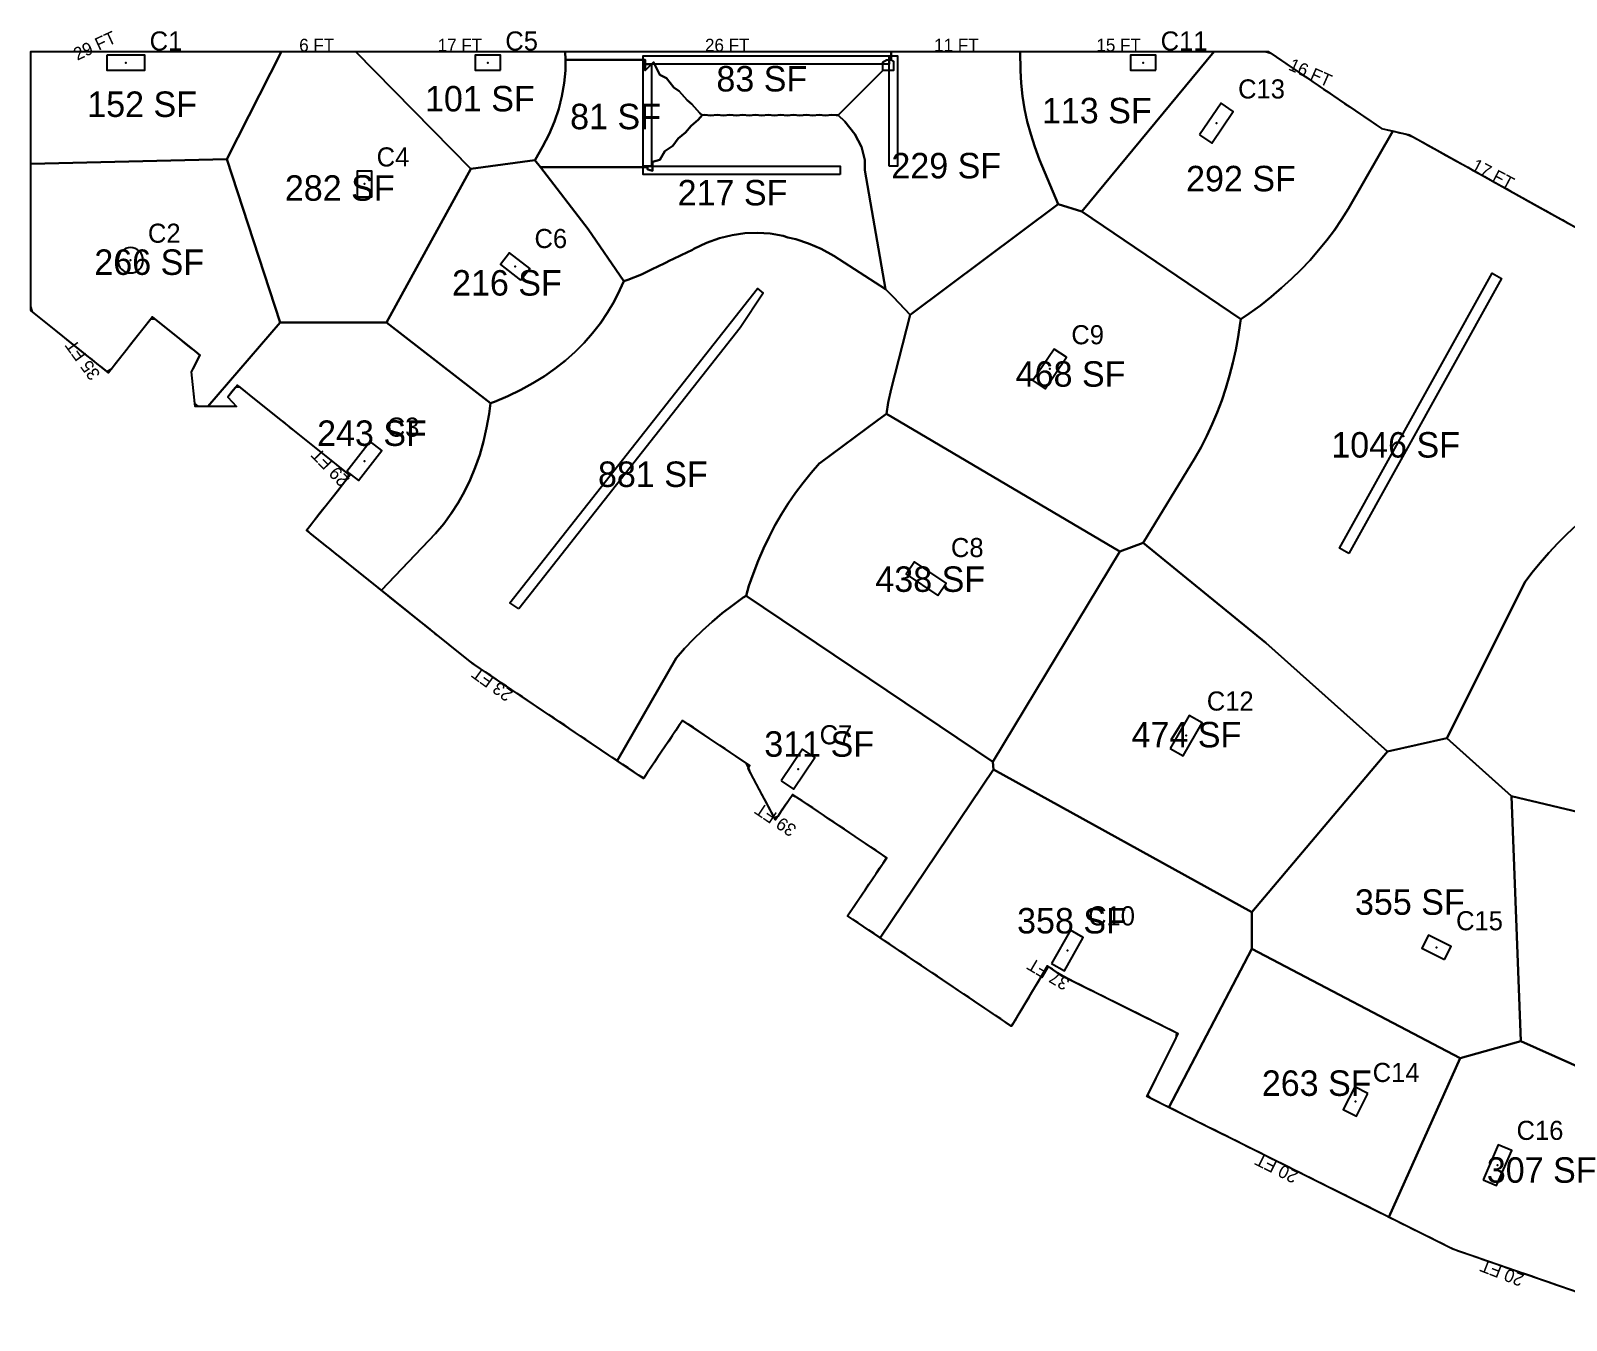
# Model space of a CAD drawing. Header units: metres. Extents: x 3272 to 9634, y 5311 to 56288.
# Drawn here: x 3292 to 4740, y 30185 to 31401 of the extents above; entities that cross this region are included whole.
import ezdxf
from ezdxf.enums import TextEntityAlignment as Align

# ---------------------------------------------------------------- set-up
doc = ezdxf.new("R2010")
doc.units = ezdxf.units.M
for name, color, linetype in [('BOUNDARY', 5, 'Continuous'), ('COL-LABEL', 2, 'Continuous'), ('COLS', 2, 'Continuous'), ('FLOOR_3_AREA_LABELS', 3, 'Continuous'), ('FLOOR_3_BOUNDARY', 5, 'Continuous'), ('FLOOR_3_COLUMNS', 7, 'Continuous'), ('FLOOR_3_FASCADE_COLUMNS', 30, 'Continuous'), ('FLOOR_3_FASCADE_WALLS', 4, 'Continuous'), ('FLOOR_3_LARGE_TRIBUTARY', 6, 'Continuous'), ('FLOOR_3_TRIBUTARY_COL_10', 2, 'Continuous'), ('FLOOR_3_TRIBUTARY_COL_11', 2, 'Continuous'), ('FLOOR_3_TRIBUTARY_COL_12', 2, 'Continuous'), ('FLOOR_3_TRIBUTARY_COL_16', 2, 'Continuous'), ('FLOOR_3_TRIBUTARY_COL_23', 2, 'Continuous'), ('FLOOR_3_TRIBUTARY_COL_24', 2, 'Continuous'), ('FLOOR_3_TRIBUTARY_COL_27', 2, 'Continuous'), ('FLOOR_3_TRIBUTARY_COL_32', 2, 'Continuous'), ('FLOOR_3_TRIBUTARY_COL_64', 2, 'Continuous'), ('FLOOR_3_TRIBUTARY_COL_65', 2, 'Continuous'), ('FLOOR_3_TRIBUTARY_COL_66', 2, 'Continuous'), ('FLOOR_3_TRIBUTARY_COL_67', 2, 'Continuous'), ('FLOOR_3_TRIBUTARY_COL_7', 2, 'Continuous'), ('FLOOR_3_TRIBUTARY_COL_8', 2, 'Continuous'), ('FLOOR_3_TRIBUTARY_COL_80', 2, 'Continuous'), ('FLOOR_3_TRIBUTARY_COL_81', 2, 'Continuous'), ('FLOOR_3_TRIBUTARY_COL_82', 2, 'Continuous'), ('FLOOR_3_TRIBUTARY_COL_9', 2, 'Continuous'), ('FLOOR_3_WALL_TRIBUTARY_64', 1, 'Continuous'), ('FLOOR_3_WALL_TRIBUTARY_65', 1, 'Continuous'), ('FLOOR_3_WALL_TRIBUTARY_66', 1, 'Continuous'), ('FLOOR_3_WALL_TRIBUTARY_67', 1, 'Continuous'), ('FLOOR_3_WALL_TRIBUTARY_68', 1, 'Continuous'), ('FLOOR_3_WALL_TRIBUTARY_98', 1, 'Continuous'), ('WALL', 4, 'Continuous')]:
    doc.layers.add(name, color=color, linetype=linetype)

msp = doc.modelspace()

# ---------------------------------------------------------------- linework, layer by layer
at = {"layer": 'BOUNDARY'}
msp.add_lwpolyline([(4826.5, 30185.1), (4633, 30252.1), (4344.6, 30396), (4374.1, 30455.1), (4264.8, 30509.6), (4250.8, 30519.1), (4216.9, 30462.3), (4062.4, 30566.3), (4099.3, 30621.1), (4010.6, 30680.7), (3994.5, 30656.8), (3968.5, 30705.3), (3970.2, 30707.9), (3906.8, 30750.6), (3869.9, 30695.9), (3708.6, 30804.5), (3552.2, 30929.9), (3593, 30981.7), (3487.1, 31066.7), (3478.1, 31055.3), (3486.4, 31046.3), (3447.4, 31046.3), (3443.8, 31079), (3451.9, 31094.7), (3449.8, 31096.6), (3407.1, 31130.9), (3365.6, 31078.2), (3292.3, 31137), (3292.3, 31381.1), (4458.8, 31381.1), (4565.6, 31308.6), (4592, 31302.4), (4849.1, 31159.6)], dxfattribs=at)
at = {"layer": 'COLS'}
for points in [[(3363.9, 31377.5), (3363.9, 31363.5), (3399.9, 31363.5), (3399.9, 31377.5)], [(3735.2, 31363.5), (3735.2, 31377.5), (3711.2, 31377.5), (3711.2, 31363.5)], [(4353, 31363.5), (4353, 31377.5), (4329, 31377.5), (4329, 31363.5)], [(4394.2, 31302.5), (4405.8, 31294.6), (4426, 31324.4), (4414.4, 31332.3)], [(3599.9, 31244.2), (3613.9, 31244.2), (3613.9, 31268.2), (3599.9, 31268.2)], [(3398.3, 31184.3), (3398.1, 31186.6), (3397.4, 31188.9), (3396.3, 31190.9), (3394.8, 31192.8), (3393, 31194.2), (3390.9, 31195.4), (3388.7, 31196), (3386.3, 31196.3), (3384, 31196), (3381.7, 31195.4), (3379.7, 31194.2), (3377.8, 31192.8), (3376.4, 31190.9), (3375.2, 31188.9), (3374.6, 31186.6), (3374.3, 31184.3), (3374.6, 31181.9), (3375.2, 31179.7), (3376.4, 31177.6), (3377.8, 31175.8), (3379.7, 31174.3), (3381.7, 31173.2), (3384, 31172.5), (3386.3, 31172.3), (3388.7, 31172.5), (3390.9, 31173.2), (3393, 31174.3), (3394.8, 31175.8), (3396.3, 31177.6), (3397.4, 31179.7), (3398.1, 31181.9)], [(3754, 31165.4), (3762.7, 31176.4), (3743.8, 31191.3), (3735.2, 31180.3)], [(4237, 31070.8), (4248.6, 31063), (4268.8, 31092.8), (4257.2, 31100.6)], [(3590.2, 30985.2), (3601.2, 30976.6), (3623.4, 31004.9), (3612.4, 31013.5)], [(4147.5, 30868.3), (4155.3, 30879.9), (4125.5, 30900), (4117.6, 30888.4)], [(4366.5, 30724.1), (4378.7, 30717.1), (4396.5, 30748.4), (4384.4, 30755.3)], [(3999.8, 30693.6), (4011.4, 30685.8), (4031.5, 30715.6), (4019.9, 30723.5)], [(4254.6, 30521.5), (4266.8, 30514.6), (4284.6, 30545.8), (4272.4, 30552.8)], [(4625.2, 30525), (4631.5, 30537.5), (4610, 30548.2), (4603.7, 30535.7)], [(4552.9, 30398.9), (4540.4, 30405.2), (4529.7, 30383.7), (4542.2, 30377.5)], [(4661.4, 30317.6), (4674.2, 30312), (4688.5, 30345.1), (4675.6, 30350.6)]]:
    msp.add_lwpolyline(points, close=True, dxfattribs=at)
at = {"layer": 'FLOOR_3_BOUNDARY'}
msp.add_lwpolyline([(4826.5, 30185.1), (4633, 30252.1), (4344.6, 30396), (4374.1, 30455.1), (4264.8, 30509.6), (4250.8, 30519.1), (4216.9, 30462.3), (4062.4, 30566.3), (4099.3, 30621.1), (4010.6, 30680.7), (3994.5, 30656.8), (3968.5, 30705.3), (3970.2, 30707.9), (3906.8, 30750.6), (3869.9, 30695.9), (3708.6, 30804.5), (3552.2, 30929.9), (3593, 30981.7), (3487.1, 31066.7), (3478.1, 31055.3), (3486.4, 31046.3), (3447.4, 31046.3), (3443.8, 31079), (3451.9, 31094.7), (3449.8, 31096.6), (3407.1, 31130.9), (3365.6, 31078.2), (3292.3, 31137), (3292.3, 31381.1), (4458.8, 31381.1), (4565.6, 31308.6), (4592, 31302.4), (4849.1, 31159.6)], dxfattribs=at)
at = {"layer": 'FLOOR_3_COLUMNS'}
for p in [(3381.9, 31370.5), (3723.2, 31370.5), (4341, 31370.5), (4410.1, 31313.4), (3606.9, 31256.2), (3386.3, 31184.3), (3748.9, 31178.4), (4252.9, 31081.8), (3606.8, 30995), (4136.5, 30884.1), (4381.5, 30736.2), (4015.7, 30704.6), (4269.6, 30533.7), (4617.6, 30536.6), (4541.3, 30391.3), (4674.9, 30331.3)]:
    msp.add_point(p, dxfattribs=at)
at = {"layer": 'FLOOR_3_FASCADE_COLUMNS'}
for points in [[(3292.3, 31272.7), (3292.3, 31278.7), (3292.3, 31284.7), (3292.3, 31290.7), (3292.3, 31296.7), (3292.3, 31302.7), (3292.3, 31308.7), (3292.3, 31314.7), (3292.3, 31320.7), (3292.3, 31326.7), (3292.3, 31332.7), (3292.3, 31338.7), (3292.3, 31344.7), (3292.3, 31350.7), (3292.3, 31356.7), (3292.3, 31362.7), (3292.3, 31368.7), (3292.3, 31374.7), (3292.3, 31380.7), (3297.9, 31381.1), (3303.9, 31381.1), (3309.9, 31381.1), (3315.9, 31381.1), (3321.9, 31381.1), (3327.9, 31381.1), (3333.9, 31381.1), (3339.9, 31381.1), (3345.9, 31381.1), (3351.9, 31381.1), (3357.9, 31381.1), (3363.9, 31381.1), (3369.9, 31381.1), (3375.9, 31381.1), (3381.9, 31381.1), (3387.9, 31381.1), (3393.9, 31381.1), (3399.9, 31381.1), (3405.9, 31381.1), (3411.9, 31381.1), (3417.9, 31381.1), (3423.9, 31381.1), (3429.9, 31381.1), (3435.9, 31381.1), (3441.9, 31381.1), (3447.9, 31381.1), (3453.9, 31381.1), (3459.9, 31381.1), (3465.9, 31381.1), (3471.9, 31381.1), (3477.9, 31381.1), (3483.9, 31381.1), (3489.9, 31381.1), (3495.9, 31381.1), (3501.9, 31381.1), (3507.9, 31381.1), (3513.9, 31381.1), (3519.9, 31381.1), (3525.9, 31381.1)], [(3525.9, 31381.1), (3531.9, 31381.1), (3537.9, 31381.1), (3543.9, 31381.1), (3549.9, 31381.1), (3555.9, 31381.1), (3561.9, 31381.1), (3567.9, 31381.1), (3573.9, 31381.1), (3579.9, 31381.1), (3585.9, 31381.1), (3591.9, 31381.1), (3597.9, 31381.1)], [(3597.9, 31381.1), (3603.9, 31381.1), (3609.9, 31381.1), (3615.9, 31381.1), (3621.9, 31381.1), (3627.9, 31381.1), (3633.9, 31381.1), (3639.9, 31381.1), (3645.9, 31381.1), (3651.9, 31381.1), (3657.9, 31381.1), (3663.9, 31381.1), (3669.9, 31381.1), (3675.9, 31381.1), (3681.9, 31381.1), (3687.9, 31381.1), (3693.9, 31381.1), (3699.9, 31381.1), (3705.9, 31381.1), (3711.9, 31381.1), (3717.9, 31381.1), (3723.9, 31381.1), (3729.9, 31381.1), (3735.9, 31381.1), (3741.9, 31381.1), (3747.9, 31381.1), (3753.9, 31381.1), (3759.9, 31381.1), (3765.9, 31381.1), (3771.9, 31381.1), (3777.9, 31381.1), (3783.9, 31381.1), (3789.9, 31381.1), (3795.9, 31381.1)], [(4227.9, 31381.1), (4233.9, 31381.1), (4239.9, 31381.1), (4245.9, 31381.1), (4251.9, 31381.1), (4257.9, 31381.1), (4263.9, 31381.1), (4269.9, 31381.1), (4275.9, 31381.1), (4281.9, 31381.1), (4287.9, 31381.1), (4293.9, 31381.1), (4299.9, 31381.1), (4305.9, 31381.1), (4311.9, 31381.1), (4317.9, 31381.1), (4323.9, 31381.1), (4329.9, 31381.1), (4335.9, 31381.1), (4341.9, 31381.1), (4347.9, 31381.1), (4353.9, 31381.1), (4359.9, 31381.1), (4365.9, 31381.1), (4371.9, 31381.1), (4377.9, 31381.1), (4383.9, 31381.1), (4389.9, 31381.1), (4395.9, 31381.1), (4401.9, 31381.1), (4407.9, 31381.1)], [(4407.9, 31381.1), (4413.9, 31381.1), (4419.9, 31381.1), (4425.9, 31381.1), (4431.9, 31381.1), (4437.9, 31381.1), (4443.9, 31381.1), (4449.9, 31381.1), (4455.9, 31381.1), (4461.4, 31379.4), (4466.3, 31376), (4471.3, 31372.7), (4476.3, 31369.3), (4481.2, 31365.9), (4486.2, 31362.6), (4491.2, 31359.2), (4496.1, 31355.8), (4501.1, 31352.4), (4506.1, 31349.1), (4511, 31345.7), (4516, 31342.3), (4520.9, 31339), (4525.9, 31335.6), (4530.9, 31332.2), (4535.8, 31328.9), (4540.8, 31325.5), (4545.8, 31322.1), (4550.7, 31318.8), (4555.7, 31315.4), (4560.7, 31312), (4565.6, 31308.6), (4571.5, 31307.3), (4577.3, 31305.9)], [(3456.5, 31046.3), (3450.5, 31046.3), (3447.1, 31049.2), (3446.5, 31055.1), (3445.8, 31061.1), (3445.1, 31067.1), (3444.5, 31073), (3443.8, 31079), (3446.6, 31084.3), (3449.3, 31089.7), (3451.7, 31094.9), (3447.1, 31098.8), (3442.4, 31102.5), (3437.7, 31106.3), (3433.1, 31110), (3428.4, 31113.8), (3423.7, 31117.5), (3419, 31121.3), (3414.3, 31125), (3409.6, 31128.8), (3405.4, 31128.8), (3401.7, 31124), (3398, 31119.3), (3394.3, 31114.6), (3390.5, 31109.9), (3386.8, 31105.2), (3383.1, 31100.5), (3379.4, 31095.8), (3375.7, 31091.1), (3372, 31086.3), (3368.3, 31081.6), (3364.3, 31079.3), (3359.6, 31083.1), (3354.9, 31086.8), (3350.2, 31090.6), (3345.6, 31094.3), (3340.9, 31098.1), (3336.2, 31101.8), (3331.5, 31105.6), (3326.8, 31109.3), (3322.2, 31113.1), (3317.5, 31116.8), (3312.8, 31120.6), (3308.1, 31124.3), (3303.4, 31128.1), (3298.8, 31131.9), (3294.1, 31135.6), (3292.3, 31140.7), (3292.3, 31146.7), (3292.3, 31152.7), (3292.3, 31158.7), (3292.3, 31164.7), (3292.3, 31170.7), (3292.3, 31176.7), (3292.3, 31182.7), (3292.3, 31188.7), (3292.3, 31194.7), (3292.3, 31200.7), (3292.3, 31206.7), (3292.3, 31212.7), (3292.3, 31218.7), (3292.3, 31224.7), (3292.3, 31230.7), (3292.3, 31236.7), (3292.3, 31242.7), (3292.3, 31248.7), (3292.3, 31254.7), (3292.3, 31260.7), (3292.3, 31266.7), (3292.3, 31272.7)], [(3622, 30873.9), (3617.3, 30877.7), (3612.6, 30881.4), (3607.9, 30885.2), (3603.2, 30888.9), (3598.6, 30892.7), (3593.9, 30896.5), (3589.2, 30900.2), (3584.5, 30904), (3579.8, 30907.7), (3575.1, 30911.5), (3570.5, 30915.2), (3565.8, 30919), (3561.1, 30922.7), (3556.4, 30926.5), (3552.6, 30930.3), (3556.3, 30935), (3560, 30939.8), (3563.7, 30944.5), (3567.4, 30949.2), (3571.1, 30953.9), (3574.8, 30958.6), (3578.6, 30963.3), (3582.3, 30968), (3586, 30972.7), (3589.7, 30977.5), (3592.6, 30982.1), (3587.9, 30985.8), (3583.2, 30989.6), (3578.6, 30993.3), (3573.9, 30997.1), (3569.2, 31000.8), (3564.5, 31004.6), (3559.8, 31008.4), (3555.1, 31012.1), (3550.5, 31015.9), (3545.8, 31019.6), (3541.1, 31023.4), (3536.4, 31027.1), (3531.7, 31030.9), (3527.1, 31034.6), (3522.4, 31038.4), (3517.7, 31042.1), (3513, 31045.9), (3508.3, 31049.6), (3503.7, 31053.4), (3499, 31057.2), (3494.3, 31060.9), (3489.6, 31064.7), (3485.4, 31064.5), (3481.7, 31059.8), (3478.2, 31055.1), (3482.3, 31050.7), (3486.4, 31046.4), (3480.5, 31046.3), (3474.5, 31046.3), (3468.5, 31046.3), (3462.5, 31046.3), (3456.5, 31046.3)], [(4092.3, 30546.2), (4087.3, 30549.6), (4082.3, 30552.9), (4077.3, 30556.3), (4072.4, 30559.6), (4067.4, 30563), (4062.4, 30566.3), (4065.7, 30571.3), (4069.1, 30576.3), (4072.4, 30581.2), (4075.8, 30586.2), (4079.1, 30591.2), (4082.5, 30596.2), (4085.8, 30601.1), (4089.2, 30606.1), (4092.5, 30611.1), (4095.9, 30616.1), (4099.2, 30621.1), (4094.3, 30624.4), (4089.3, 30627.8), (4084.3, 30631.1), (4079.4, 30634.5), (4074.4, 30637.8), (4069.4, 30641.2), (4064.4, 30644.5), (4059.4, 30647.9), (4054.5, 30651.2), (4049.5, 30654.6), (4044.5, 30657.9), (4039.5, 30661.3), (4034.6, 30664.6), (4029.6, 30668), (4024.6, 30671.3), (4019.6, 30674.7), (4014.6, 30678), (4010, 30679.8), (4006.6, 30674.8), (4003.3, 30669.9), (3999.9, 30664.9), (3996.6, 30659.9), (3993.4, 30658.7), (3990.6, 30664), (3987.8, 30669.3), (3984.9, 30674.6), (3982.1, 30679.9), (3979.3, 30685.2), (3976.4, 30690.4), (3973.6, 30695.7), (3970.8, 30701), (3969.1, 30706.3), (3966.9, 30710.2), (3961.9, 30713.5), (3956.9, 30716.9), (3952, 30720.2), (3947, 30723.6), (3942, 30726.9), (3937, 30730.3), (3932.1, 30733.6), (3927.1, 30737), (3922.1, 30740.3), (3917.1, 30743.7), (3912.2, 30747), (3907.2, 30750.4), (3903.7, 30746), (3900.4, 30741), (3897, 30736), (3893.7, 30731.1), (3890.3, 30726.1), (3887, 30721.1), (3883.6, 30716.1), (3880.3, 30711.2), (3876.9, 30706.2), (3873.5, 30701.2), (3870.2, 30696.2), (3865.3, 30699), (3860.4, 30702.3), (3855.4, 30705.7), (3850.4, 30709), (3845.4, 30712.4)], [(4364.8, 30385.9), (4359.5, 30388.6), (4354.1, 30391.3), (4348.7, 30394), (4345.3, 30397.3), (4348, 30402.7), (4350.6, 30408), (4353.3, 30413.4), (4356, 30418.8), (4358.7, 30424.1), (4361.4, 30429.5), (4364, 30434.9), (4366.7, 30440.3), (4369.4, 30445.6), (4372.1, 30451), (4372.8, 30455.7), (4367.5, 30458.4), (4362.1, 30461.1), (4356.7, 30463.8), (4351.4, 30466.4), (4346, 30469.1), (4340.6, 30471.8), (4335.3, 30474.5), (4329.9, 30477.2), (4324.5, 30479.8), (4319.2, 30482.5), (4313.8, 30485.2), (4308.4, 30487.9), (4303, 30490.6), (4297.7, 30493.2), (4292.3, 30495.9), (4286.9, 30498.6), (4281.6, 30501.3), (4276.2, 30503.9), (4270.8, 30506.6), (4265.5, 30509.3), (4260.4, 30512.6), (4255.5, 30515.9), (4250.6, 30518.8), (4247.5, 30513.6), (4244.5, 30508.5), (4241.4, 30503.3), (4238.3, 30498.2), (4235.2, 30493), (4232.2, 30487.9), (4229.1, 30482.7), (4226, 30477.5), (4222.9, 30472.4), (4219.9, 30467.2), (4216.7, 30462.4), (4211.7, 30465.8), (4206.8, 30469.2), (4201.8, 30472.5), (4196.8, 30475.9), (4191.8, 30479.2), (4186.8, 30482.6), (4181.9, 30485.9), (4176.9, 30489.3), (4171.9, 30492.6), (4166.9, 30496), (4162, 30499.3), (4157, 30502.7), (4152, 30506), (4147, 30509.4), (4142, 30512.7), (4137.1, 30516.1), (4132.1, 30519.4), (4127.1, 30522.8), (4122.1, 30526.1), (4117.2, 30529.5), (4112.2, 30532.8), (4107.2, 30536.2), (4102.2, 30539.5), (4097.3, 30542.9), (4092.3, 30546.2)], [(4574.2, 30281.4), (4568.8, 30284.1), (4563.5, 30286.8), (4558.1, 30289.5), (4552.7, 30292.2), (4547.4, 30294.8), (4542, 30297.5), (4536.6, 30300.2), (4531.3, 30302.9), (4525.9, 30305.6), (4520.5, 30308.2), (4515.2, 30310.9), (4509.8, 30313.6), (4504.4, 30316.3), (4499, 30319), (4493.7, 30321.6), (4488.3, 30324.3), (4482.9, 30327), (4477.6, 30329.7), (4472.2, 30332.4), (4466.8, 30335), (4461.5, 30337.7), (4456.1, 30340.4), (4450.7, 30343.1), (4445.4, 30345.8), (4440, 30348.4), (4434.6, 30351.1), (4429.3, 30353.8), (4423.9, 30356.5), (4418.5, 30359.2), (4413.2, 30361.8), (4407.8, 30364.5), (4402.4, 30367.2), (4397, 30369.9), (4391.7, 30372.5), (4386.3, 30375.2), (4380.9, 30377.9), (4375.6, 30380.6), (4370.2, 30383.3), (4364.8, 30385.9)], [(4741, 30214.7), (4735.3, 30216.7), (4729.7, 30218.6), (4724, 30220.6), (4718.3, 30222.5), (4712.6, 30224.5), (4707, 30226.5), (4701.3, 30228.4), (4695.6, 30230.4), (4690, 30232.4), (4684.3, 30234.3), (4678.6, 30236.3), (4673, 30238.3), (4667.3, 30240.2), (4661.6, 30242.2), (4656, 30244.2), (4650.3, 30246.1), (4644.6, 30248.1), (4638.9, 30250), (4633.3, 30252), (4627.9, 30254.6), (4622.5, 30257.3), (4617.2, 30260), (4611.8, 30262.7), (4606.4, 30265.4), (4601, 30268), (4595.7, 30270.7), (4590.3, 30273.4), (4584.9, 30276.1), (4579.6, 30278.8), (4574.2, 30281.4)]]:
    msp.add_lwpolyline(points, dxfattribs=at)
at = {"layer": 'FLOOR_3_FASCADE_WALLS'}
for points in [[(3795.9, 31381.1), (3801.9, 31381.1), (3807.9, 31381.1), (3813.9, 31381.1), (3819.9, 31381.1), (3825.9, 31381.1), (3831.9, 31381.1), (3837.9, 31381.1), (3843.9, 31381.1), (3849.9, 31381.1), (3855.9, 31381.1), (3861.9, 31381.1), (3867.9, 31381.1), (3873.9, 31381.1), (3879.9, 31381.1), (3885.9, 31381.1), (3891.9, 31381.1), (3897.9, 31381.1), (3903.9, 31381.1), (3909.9, 31381.1), (3915.9, 31381.1), (3921.9, 31381.1), (3927.9, 31381.1), (3933.9, 31381.1), (3939.9, 31381.1), (3945.9, 31381.1), (3951.9, 31381.1), (3957.9, 31381.1), (3963.9, 31381.1), (3969.9, 31381.1), (3975.9, 31381.1), (3981.9, 31381.1), (3987.9, 31381.1), (3993.9, 31381.1), (3999.9, 31381.1), (4005.9, 31381.1), (4011.9, 31381.1), (4017.9, 31381.1), (4023.9, 31381.1), (4029.9, 31381.1), (4035.9, 31381.1), (4041.9, 31381.1), (4047.9, 31381.1), (4053.9, 31381.1), (4059.9, 31381.1), (4065.9, 31381.1), (4071.9, 31381.1), (4077.9, 31381.1), (4083.9, 31381.1), (4089.9, 31381.1), (4095.9, 31381.1), (4101.9, 31381.1)], [(4101.9, 31381.1), (4107.9, 31381.1), (4113.9, 31381.1), (4119.9, 31381.1), (4125.9, 31381.1), (4131.9, 31381.1), (4137.9, 31381.1), (4143.9, 31381.1), (4149.9, 31381.1), (4155.9, 31381.1), (4161.9, 31381.1), (4167.9, 31381.1), (4173.9, 31381.1), (4179.9, 31381.1), (4185.9, 31381.1), (4191.9, 31381.1), (4197.9, 31381.1), (4203.9, 31381.1), (4209.9, 31381.1), (4215.9, 31381.1), (4221.9, 31381.1), (4227.9, 31381.1)], [(4577.3, 31305.9), (4583.1, 31304.5), (4589, 31303.1), (4594.5, 31301), (4599.8, 31298.1), (4605, 31295.2), (4610.3, 31292.3), (4615.5, 31289.4), (4620.8, 31286.4), (4626, 31283.5), (4631.3, 31280.6), (4636.5, 31277.7), (4641.7, 31274.8), (4647, 31271.9), (4652.2, 31269), (4657.5, 31266), (4662.7, 31263.1), (4668, 31260.2), (4673.2, 31257.3), (4678.5, 31254.4), (4683.7, 31251.5), (4688.9, 31248.6), (4694.2, 31245.7), (4699.4, 31242.7), (4704.7, 31239.8), (4709.9, 31236.9), (4715.2, 31234), (4720.4, 31231.1), (4725.7, 31228.2), (4730.9, 31225.3), (4736.2, 31222.3), (4741.4, 31219.4)], [(3845.4, 30712.4), (3840.5, 30715.7), (3835.5, 30719.1), (3830.5, 30722.4), (3825.5, 30725.8), (3820.5, 30729.1), (3815.6, 30732.5), (3810.6, 30735.8), (3805.6, 30739.2), (3800.6, 30742.5), (3795.7, 30745.9), (3790.7, 30749.2), (3785.7, 30752.6), (3780.7, 30755.9), (3775.7, 30759.3), (3770.8, 30762.6), (3765.8, 30766), (3760.8, 30769.3), (3755.8, 30772.7), (3750.9, 30776), (3745.9, 30779.4), (3740.9, 30782.7), (3735.9, 30786.1), (3731, 30789.4), (3726, 30792.8), (3721, 30796.1), (3716, 30799.5), (3711, 30802.8), (3706.2, 30806.4), (3701.5, 30810.1), (3696.9, 30813.9), (3692.2, 30817.6), (3687.5, 30821.4), (3682.8, 30825.1), (3678.1, 30828.9), (3673.4, 30832.6), (3668.8, 30836.4), (3664.1, 30840.2), (3659.4, 30843.9), (3654.7, 30847.7), (3650, 30851.4), (3645.4, 30855.2), (3640.7, 30858.9), (3636, 30862.7), (3631.3, 30866.4), (3626.6, 30870.2), (3622, 30873.9)]]:
    msp.add_lwpolyline(points, dxfattribs=at)
at = {"layer": 'FLOOR_3_LARGE_TRIBUTARY'}
for points in [[(3477.2, 31279.6), (3292.3, 31275.2), (3292.3, 31381.1), (3528.8, 31381.1), (3477.2, 31279.6)], [(3627.6, 31125.6), (3527.5, 31125.7), (3477.2, 31279.6), (3528.8, 31381.1), (3598.5, 31381.1), (3707.1, 31270.5), (3627.6, 31125.6)], [(3796.4, 31373.1), (3796.3, 31363.1), (3795.2, 31351.1), (3793.1, 31339.1), (3790, 31327.1), (3786, 31315.1), (3780.9, 31303.1), (3774.9, 31291.1), (3767.9, 31279.1), (3767.6, 31278.7), (3707.1, 31270.5), (3598.5, 31381.1), (3796, 31381.1), (3796.4, 31373.1)], [(3786, 31315.1), (3790, 31327.1), (3793.1, 31339.1), (3795.2, 31351.1), (3796.3, 31363.1), (3796.4, 31373.1), (3871.5, 31373.1), (3871.5, 31363.1), (3879.5, 31371.1), (3879.5, 31371.1), (3885.5, 31359.1), (3891.5, 31356.1), (3898.7, 31347.1), (3903.5, 31343.7), (3911, 31335.1), (3915.5, 31331.5), (3923.1, 31323.1), (3925.4, 31321.2), (3921.5, 31316.7), (3915, 31311.1), (3909.5, 31304.6), (3902.8, 31299.1), (3897.5, 31292.2), (3890.2, 31287.1), (3885.5, 31278.9), (3878.5, 31277.1), (3878.5, 31268.6), (3874.1, 31269.7), (3873.5, 31272.1), (3772.8, 31272.1), (3767.6, 31278.7), (3767.9, 31279.1), (3774.9, 31291.1), (3780.9, 31303.1), (3786, 31315.1)], [(3945.5, 31320.9), (3939.5, 31321.3), (3933.5, 31320.9), (3927.5, 31321.3), (3925.4, 31321.2), (3923.1, 31323.1), (3915.5, 31331.5), (3911, 31335.1), (3903.5, 31343.7), (3898.7, 31347.1), (3891.5, 31356.1), (3885.5, 31359.1), (3879.5, 31371.1), (3879.5, 31371.1), (3871.5, 31363.1), (3871.5, 31373.1), (3796.4, 31373.1), (3796, 31381.1), (3875.5, 31381.1), (3887.5, 31381.1), (3899.5, 31381.1), (3911.5, 31381.1), (3923.5, 31381.1), (3935.5, 31381.1), (3947.5, 31381.1), (3959.5, 31381.1), (3971.5, 31381.1), (3983.5, 31381.1), (3995.5, 31381.1), (4007.5, 31381.1), (4019.5, 31381.1), (4031.5, 31381.1), (4043.5, 31381.1), (4055.5, 31381.1), (4067.5, 31381.1), (4079.5, 31381.1), (4091.5, 31381.1), (4099.5, 31381.1), (4103.5, 31381.1), (4103.5, 31373.1), (4105.5, 31372.1), (4105.5, 31363.1), (4105.5, 31363.1), (4095.5, 31363.1), (4083.5, 31351.1), (4071.5, 31339.1), (4059.5, 31327.1), (4053.5, 31321.1), (4051.5, 31321.1), (4047.5, 31321.3), (4041.5, 31320.9), (4035.5, 31321.3), (4029.5, 31320.9), (4023.5, 31321.3), (4017.5, 31320.9), (4011.5, 31321.3), (4005.5, 31320.9), (3999.5, 31321.3), (3993.5, 31320.9), (3987.5, 31321.3), (3981.5, 31320.9), (3975.5, 31321.3), (3969.5, 31320.9), (3963.5, 31321.3), (3957.5, 31320.9), (3951.5, 31321.3), (3945.5, 31320.9)], [(4069.1, 31303.1), (4059.7, 31315.1), (4053.5, 31321.1), (4059.5, 31327.1), (4071.5, 31339.1), (4083.5, 31351.1), (4095.5, 31363.1), (4095.5, 31371.1), (4099.5, 31373.1), (4103.5, 31373.1), (4103.5, 31381.1), (4123.5, 31381.1), (4225.2, 31381.1), (4225.3, 31363.1), (4226, 31351.1), (4227.3, 31339.1), (4229.2, 31327.1), (4231.8, 31315.1), (4235, 31303.1), (4238.8, 31291.1), (4243.2, 31279.1), (4260.9, 31237.2), (4121.5, 31132.8), (4105.5, 31149.6), (4098, 31157), (4078.5, 31269.1), (4078.5, 31279.1), (4075.4, 31291.1), (4069.1, 31303.1)], [(4283.3, 31230.3), (4260.9, 31237.2), (4243.2, 31279.1), (4238.8, 31291.1), (4235, 31303.1), (4231.8, 31315.1), (4229.2, 31327.1), (4227.3, 31339.1), (4226, 31351.1), (4225.3, 31363.1), (4225.2, 31381.1), (4407.9, 31381.1), (4283.3, 31230.3)], [(4283.3, 31230.3), (4407.9, 31381.1), (4458.8, 31381.1), (4565.6, 31308.6), (4576.4, 31306.1), (4534.5, 31233), (4528.1, 31222.8), (4521.3, 31212.8), (4514.1, 31203.1), (4506.4, 31193.7), (4498.3, 31184.4), (4489.8, 31175.4), (4480.9, 31166.7), (4471.5, 31158.2), (4461.7, 31149.9), (4451.5, 31141.8), (4440.8, 31134), (4433.1, 31128.7), (4283.3, 31230.3)], [(3953.5, 31208.1), (3941.5, 31205.1), (3929.5, 31200.7), (3917.5, 31195), (3916.1, 31194.2), (3905.5, 31189.2), (3904.1, 31188.4), (3893.5, 31183.4), (3892.1, 31182.6), (3881.5, 31177.5), (3880.1, 31176.8), (3868, 31171), (3855.1, 31165.9), (3851.4, 31164.6), (3817.9, 31213.5), (3772.8, 31272.1), (3873.5, 31272.1), (3874.1, 31269.7), (3878.5, 31268.6), (3878.5, 31277.1), (3885.5, 31278.9), (3890.2, 31287.1), (3897.5, 31292.2), (3902.8, 31299.1), (3909.5, 31304.6), (3915, 31311.1), (3921.5, 31316.7), (3925.4, 31321.2), (3927.5, 31321.3), (3933.5, 31320.9), (3939.5, 31321.3), (3945.5, 31320.9), (3951.5, 31321.3), (3957.5, 31320.9), (3963.5, 31321.3), (3969.5, 31320.9), (3975.5, 31321.3), (3981.5, 31320.9), (3987.5, 31321.3), (3993.5, 31320.9), (3999.5, 31321.3), (4005.5, 31320.9), (4011.5, 31321.3), (4017.5, 31320.9), (4023.5, 31321.3), (4029.5, 31320.9), (4035.5, 31321.3), (4041.5, 31320.9), (4047.5, 31321.3), (4051.5, 31321.1), (4053.5, 31321.1), (4059.7, 31315.1), (4069.1, 31303.1), (4075.4, 31291.1), (4078.5, 31279.1), (4078.5, 31269.1), (4098, 31157), (4049.5, 31188.5), (4037.5, 31195), (4025.5, 31200.2), (4013.5, 31204.2), (4006.1, 31205.9), (4001.5, 31207.2), (3989.5, 31209.4), (3977.5, 31210.3), (3965.5, 31209.9), (3953.5, 31208.1)], [(3477.2, 31279.6), (3527.5, 31125.7), (3459.3, 31046.3), (3447.4, 31046.3), (3443.8, 31079), (3451.9, 31094.7), (3449.8, 31096.6), (3407.1, 31130.9), (3365.6, 31078.2), (3292.3, 31137), (3292.3, 31275.2), (3477.2, 31279.6)], [(3707.1, 31270.5), (3767.6, 31278.7), (3772.8, 31272.1), (3817.9, 31213.5), (3851.4, 31164.6), (3847.8, 31156.4), (3842.2, 31145.5), (3836.1, 31135.1), (3829.3, 31125.1), (3822, 31115.6), (3814.1, 31106.6), (3805.6, 31098), (3796.5, 31089.9), (3786.8, 31082.2), (3776.5, 31075), (3765.6, 31068.3), (3754.2, 31062.1), (3742.2, 31056.3), (3729.5, 31050.9), (3725.8, 31049.6), (3627.6, 31125.6), (3707.1, 31270.5)], [(4100.7, 31050.1), (4103.5, 31062.7), (4121.5, 31132.8), (4260.9, 31237.2), (4283.3, 31230.3), (4433.1, 31128.7), (4432.6, 31124.9), (4430.7, 31112.2), (4428.3, 31099.8), (4425.6, 31087.6), (4422.5, 31075.6), (4419, 31063.8), (4415.1, 31052.2), (4410.8, 31040.9), (4406.1, 31029.8), (4401, 31018.9), (4395.6, 31008.2), (4389.7, 30997.7), (4341, 30917.9), (4319.1, 30909.7), (4098.9, 31039.4), (4100.7, 31050.1)], [(3711.4, 30988.9), (3715.6, 31000.8), (3719.1, 31013.3), (3722.1, 31026.2), (3724.5, 31039.6), (3725.8, 31049.6), (3729.5, 31050.9), (3742.2, 31056.3), (3754.2, 31062.1), (3765.6, 31068.3), (3776.5, 31075), (3786.8, 31082.2), (3796.5, 31089.9), (3805.6, 31098), (3814.1, 31106.6), (3822, 31115.6), (3829.3, 31125.1), (3836.1, 31135.1), (3842.2, 31145.5), (3847.8, 31156.4), (3851.4, 31164.6), (3855.1, 31165.9), (3868, 31171), (3880.1, 31176.8), (3881.5, 31177.5), (3892.1, 31182.6), (3893.5, 31183.4), (3904.1, 31188.4), (3905.5, 31189.2), (3916.1, 31194.2), (3917.5, 31195), (3929.5, 31200.7), (3941.5, 31205.1), (3953.5, 31208.1), (3965.5, 31209.9), (3977.5, 31210.3), (3989.5, 31209.4), (4001.5, 31207.2), (4006.1, 31205.9), (4013.5, 31204.2), (4025.5, 31200.2), (4037.5, 31195), (4049.5, 31188.5), (4098, 31157), (4105.5, 31149.6), (4121.5, 31132.8), (4103.5, 31062.7), (4100.7, 31050.1), (4098.9, 31039.4), (4097, 31038.1), (4091.2, 31033.9), (4036.2, 30993), (4036, 30992.9), (4028.1, 30983.9), (4020.5, 30974.6), (4013.3, 30965), (4006.4, 30955.1), (4000, 30944.9), (3993.9, 30934.4), (3988.3, 30923.6), (3983, 30912.5), (3978.1, 30901.1), (3973.6, 30889.4), (3969.4, 30877.4), (3966.6, 30868.1), (3964, 30866.3), (3953.9, 30859), (3944.1, 30851.5), (3934.7, 30843.6), (3925.7, 30835.4), (3917, 30827), (3908.7, 30818.3), (3900.8, 30809.2), (3900.7, 30809.2), (3845.2, 30712.5), (3708.6, 30804.5), (3700.3, 30811.1), (3622.9, 30873.2), (3673.9, 30926.7), (3681.7, 30935.9), (3688.8, 30945.6), (3695.3, 30955.7), (3701.3, 30966.3), (3706.6, 30977.3), (3711.4, 30988.9)], [(3527.5, 31125.7), (3627.6, 31125.6), (3725.8, 31049.6), (3724.5, 31039.6), (3722.1, 31026.2), (3719.1, 31013.3), (3715.6, 31000.8), (3711.4, 30988.9), (3706.6, 30977.3), (3701.3, 30966.3), (3695.3, 30955.7), (3688.8, 30945.6), (3681.7, 30935.9), (3673.9, 30926.7), (3622.9, 30873.2), (3552.2, 30929.9), (3593, 30981.7), (3487.1, 31066.7), (3478.1, 31055.3), (3486.4, 31046.3), (3459.3, 31046.3), (3527.5, 31125.7)], [(3969.4, 30877.4), (3973.6, 30889.4), (3978.1, 30901.1), (3983, 30912.5), (3988.3, 30923.6), (3993.9, 30934.4), (4000, 30944.9), (4006.4, 30955.1), (4013.3, 30965), (4020.5, 30974.6), (4028.1, 30983.9), (4036, 30992.9), (4036.2, 30993), (4091.2, 31033.9), (4097, 31038.1), (4098.9, 31039.4), (4319.1, 30909.7), (4199.4, 30711.4), (3966.6, 30868.1), (3969.4, 30877.4)], [(4707.5, 30889.8), (4715.2, 30899.2), (4723.3, 30908.4), (4731.8, 30917.5), (4740.7, 30926.3), (4749.9, 30934.9), (4759.5, 30943.2), (4762.6, 30945.7), (5004.5, 30833.2), (5008.1, 30772.1), (4948.7, 30617.2), (4688.1, 30679.2), (4627.4, 30733.7), (4701, 30881.2), (4707.5, 30889.8)], [(4319.1, 30909.7), (4341, 30917.9), (4456.5, 30823.6), (4571.2, 30721.2), (4443.3, 30569.9), (4200, 30704.3), (4199.4, 30711.4), (4319.1, 30909.7)], [(3900.8, 30809.2), (3908.7, 30818.3), (3917, 30827), (3925.7, 30835.4), (3934.7, 30843.6), (3944.1, 30851.5), (3953.9, 30859), (3964, 30866.3), (3966.6, 30868.1), (4199.4, 30711.4), (4200, 30704.3), (4093.2, 30545.6), (4062.4, 30566.3), (4099.3, 30621.1), (4010.6, 30680.7), (3994.5, 30656.8), (3968.5, 30705.3), (3970.2, 30707.9), (3906.8, 30750.6), (3869.9, 30695.9), (3845.2, 30712.5), (3900.7, 30809.2), (3900.8, 30809.2)], [(4443.3, 30569.9), (4571.2, 30721.2), (4627.4, 30733.7), (4688.1, 30679.2), (4697.2, 30448.2), (4640, 30432.2), (4443.6, 30535.3), (4443.3, 30569.9)], [(4200, 30704.3), (4443.3, 30569.9), (4443.6, 30535.3), (4365.3, 30385.7), (4344.6, 30396), (4374.1, 30455.1), (4264.8, 30509.6), (4250.8, 30519.1), (4216.9, 30462.3), (4093.2, 30545.6), (4200, 30704.3)], [(4688.1, 30679.2), (4948.7, 30617.2), (4950.8, 30609.5), (4859.2, 30382), (4853.2, 30378.3), (4697.2, 30448.2), (4688.1, 30679.2)], [(4443.6, 30535.3), (4640, 30432.2), (4572.6, 30282.2), (4365.3, 30385.7), (4443.6, 30535.3)], [(4640, 30432.2), (4697.2, 30448.2), (4853.2, 30378.3), (4790.6, 30197.5), (4633, 30252.1), (4572.6, 30282.2), (4640, 30432.2)]]:
    msp.add_lwpolyline(points, close=True, dxfattribs=at)
msp.add_lwpolyline([(4740.7, 30926.3), (4731.8, 30917.5), (4723.3, 30908.4), (4715.2, 30899.2), (4707.5, 30889.8), (4701, 30881.2), (4627.4, 30733.7), (4571.2, 30721.2), (4456.5, 30823.6), (4456.5, 30823.6), (4341, 30917.9), (4389.7, 30997.7), (4395.6, 31008.2), (4401, 31018.9), (4406.1, 31029.8), (4410.8, 31040.9), (4415.1, 31052.2), (4419, 31063.8), (4422.5, 31075.6), (4425.6, 31087.6), (4428.3, 31099.8), (4430.7, 31112.2), (4432.6, 31124.9), (4433.1, 31128.7), (4440.8, 31134), (4451.5, 31141.8), (4461.7, 31149.9), (4471.5, 31158.2), (4480.9, 31166.7), (4489.8, 31175.4), (4498.3, 31184.4), (4506.4, 31193.7), (4514.1, 31203.1), (4521.3, 31212.8), (4528.1, 31222.8), (4534.5, 31233), (4576.4, 31306.1), (4592, 31302.4), (4623.8, 31284.8), (4713.7, 31234.8), (4759.3, 31209.5)], dxfattribs=at)
at = {"layer": 'FLOOR_3_TRIBUTARY_COL_10'}
msp.add_lwpolyline([(4319.1, 30909.7), (4341, 30917.9), (4456.5, 30823.6), (4571.2, 30721.2), (4443.3, 30569.9), (4200, 30704.3), (4199.4, 30711.4), (4319.1, 30909.7)], close=True, dxfattribs=at)
at = {"layer": 'FLOOR_3_TRIBUTARY_COL_11'}
msp.add_lwpolyline([(3900.8, 30809.2), (3908.7, 30818.3), (3917, 30827), (3925.7, 30835.4), (3934.7, 30843.6), (3944.1, 30851.5), (3953.9, 30859), (3964, 30866.3), (3966.6, 30868.1), (4199.4, 30711.4), (4200, 30704.3), (4093.2, 30545.6), (4062.4, 30566.3), (4099.3, 30621.1), (4010.6, 30680.7), (3994.5, 30656.8), (3968.5, 30705.3), (3970.2, 30707.9), (3906.8, 30750.6), (3869.9, 30695.9), (3845.2, 30712.5), (3900.7, 30809.2), (3900.8, 30809.2)], close=True, dxfattribs=at)
at = {"layer": 'FLOOR_3_TRIBUTARY_COL_12'}
msp.add_lwpolyline([(3969.4, 30877.4), (3973.6, 30889.4), (3978.1, 30901.1), (3983, 30912.5), (3988.3, 30923.6), (3993.9, 30934.4), (4000, 30944.9), (4006.4, 30955.1), (4013.3, 30965), (4020.5, 30974.6), (4028.1, 30983.9), (4036, 30992.9), (4036.2, 30993), (4091.2, 31033.9), (4097, 31038.1), (4098.9, 31039.4), (4319.1, 30909.7), (4199.4, 30711.4), (3966.6, 30868.1), (3969.4, 30877.4)], close=True, dxfattribs=at)
at = {"layer": 'FLOOR_3_TRIBUTARY_COL_16'}
msp.add_lwpolyline([(4283.3, 31230.3), (4407.9, 31381.1), (4458.8, 31381.1), (4565.6, 31308.6), (4576.4, 31306.1), (4534.5, 31233), (4528.1, 31222.8), (4521.3, 31212.8), (4514.1, 31203.1), (4506.4, 31193.7), (4498.3, 31184.4), (4489.8, 31175.4), (4480.9, 31166.7), (4471.5, 31158.2), (4461.7, 31149.9), (4451.5, 31141.8), (4440.8, 31134), (4433.1, 31128.7), (4283.3, 31230.3)], close=True, dxfattribs=at)
at = {"layer": 'FLOOR_3_TRIBUTARY_COL_23'}
msp.add_lwpolyline([(4100.7, 31050.1), (4103.5, 31062.7), (4121.5, 31132.8), (4260.9, 31237.2), (4283.3, 31230.3), (4433.1, 31128.7), (4432.6, 31124.9), (4430.7, 31112.2), (4428.3, 31099.8), (4425.6, 31087.6), (4422.5, 31075.6), (4419, 31063.8), (4415.1, 31052.2), (4410.8, 31040.9), (4406.1, 31029.8), (4401, 31018.9), (4395.6, 31008.2), (4389.7, 30997.7), (4341, 30917.9), (4319.1, 30909.7), (4098.9, 31039.4), (4100.7, 31050.1)], close=True, dxfattribs=at)
at = {"layer": 'FLOOR_3_TRIBUTARY_COL_24'}
msp.add_lwpolyline([(4707.5, 30889.8), (4715.2, 30899.2), (4723.3, 30908.4), (4731.8, 30917.5), (4740.7, 30926.3), (4749.9, 30934.9), (4759.5, 30943.2), (4762.6, 30945.7), (5004.5, 30833.2), (5008.1, 30772.1), (4948.7, 30617.2), (4688.1, 30679.2), (4627.4, 30733.7), (4701, 30881.2), (4707.5, 30889.8)], close=True, dxfattribs=at)
at = {"layer": 'FLOOR_3_TRIBUTARY_COL_27'}
msp.add_lwpolyline([(3477.2, 31279.6), (3527.5, 31125.7), (3459.3, 31046.3), (3447.4, 31046.3), (3443.8, 31079), (3451.9, 31094.7), (3449.8, 31096.6), (3407.1, 31130.9), (3365.6, 31078.2), (3292.3, 31137), (3292.3, 31275.2), (3477.2, 31279.6)], close=True, dxfattribs=at)
at = {"layer": 'FLOOR_3_TRIBUTARY_COL_32'}
msp.add_lwpolyline([(3477.2, 31279.6), (3292.3, 31275.2), (3292.3, 31381.1), (3528.8, 31381.1), (3477.2, 31279.6)], close=True, dxfattribs=at)
at = {"layer": 'FLOOR_3_TRIBUTARY_COL_64'}
msp.add_lwpolyline([(3527.5, 31125.7), (3627.6, 31125.6), (3725.8, 31049.6), (3724.5, 31039.6), (3722.1, 31026.2), (3719.1, 31013.3), (3715.6, 31000.8), (3711.4, 30988.9), (3706.6, 30977.3), (3701.3, 30966.3), (3695.3, 30955.7), (3688.8, 30945.6), (3681.7, 30935.9), (3673.9, 30926.7), (3622.9, 30873.2), (3552.2, 30929.9), (3593, 30981.7), (3487.1, 31066.7), (3478.1, 31055.3), (3486.4, 31046.3), (3459.3, 31046.3), (3527.5, 31125.7)], close=True, dxfattribs=at)
at = {"layer": 'FLOOR_3_TRIBUTARY_COL_65'}
msp.add_lwpolyline([(3707.1, 31270.5), (3767.6, 31278.7), (3772.8, 31272.1), (3817.9, 31213.5), (3851.4, 31164.6), (3847.8, 31156.4), (3842.2, 31145.5), (3836.1, 31135.1), (3829.3, 31125.1), (3822, 31115.6), (3814.1, 31106.6), (3805.6, 31098), (3796.5, 31089.9), (3786.8, 31082.2), (3776.5, 31075), (3765.6, 31068.3), (3754.2, 31062.1), (3742.2, 31056.3), (3729.5, 31050.9), (3725.8, 31049.6), (3627.6, 31125.6), (3707.1, 31270.5)], close=True, dxfattribs=at)
at = {"layer": 'FLOOR_3_TRIBUTARY_COL_66'}
msp.add_lwpolyline([(3627.6, 31125.6), (3527.5, 31125.7), (3477.2, 31279.6), (3528.8, 31381.1), (3598.5, 31381.1), (3707.1, 31270.5), (3627.6, 31125.6)], close=True, dxfattribs=at)
at = {"layer": 'FLOOR_3_TRIBUTARY_COL_67'}
msp.add_lwpolyline([(3796.4, 31373.1), (3796.3, 31363.1), (3795.2, 31351.1), (3793.1, 31339.1), (3790, 31327.1), (3786, 31315.1), (3780.9, 31303.1), (3774.9, 31291.1), (3767.9, 31279.1), (3767.6, 31278.7), (3707.1, 31270.5), (3598.5, 31381.1), (3796, 31381.1), (3796.4, 31373.1)], close=True, dxfattribs=at)
at = {"layer": 'FLOOR_3_TRIBUTARY_COL_7'}
msp.add_lwpolyline([(4640, 30432.2), (4697.2, 30448.2), (4853.2, 30378.3), (4790.6, 30197.5), (4633, 30252.1), (4572.6, 30282.2), (4640, 30432.2)], close=True, dxfattribs=at)
at = {"layer": 'FLOOR_3_TRIBUTARY_COL_8'}
msp.add_lwpolyline([(4688.1, 30679.2), (4948.7, 30617.2), (4950.8, 30609.5), (4859.2, 30382), (4853.2, 30378.3), (4697.2, 30448.2), (4688.1, 30679.2)], close=True, dxfattribs=at)
at = {"layer": 'FLOOR_3_TRIBUTARY_COL_80'}
msp.add_lwpolyline([(4443.3, 30569.9), (4571.2, 30721.2), (4627.4, 30733.7), (4688.1, 30679.2), (4697.2, 30448.2), (4640, 30432.2), (4443.6, 30535.3), (4443.3, 30569.9)], close=True, dxfattribs=at)
at = {"layer": 'FLOOR_3_TRIBUTARY_COL_81'}
msp.add_lwpolyline([(4443.6, 30535.3), (4640, 30432.2), (4572.6, 30282.2), (4365.3, 30385.7), (4443.6, 30535.3)], close=True, dxfattribs=at)
at = {"layer": 'FLOOR_3_TRIBUTARY_COL_82'}
msp.add_lwpolyline([(4283.3, 31230.3), (4260.9, 31237.2), (4243.2, 31279.1), (4238.8, 31291.1), (4235, 31303.1), (4231.8, 31315.1), (4229.2, 31327.1), (4227.3, 31339.1), (4226, 31351.1), (4225.3, 31363.1), (4225.2, 31381.1), (4407.9, 31381.1), (4283.3, 31230.3)], close=True, dxfattribs=at)
at = {"layer": 'FLOOR_3_TRIBUTARY_COL_9'}
msp.add_lwpolyline([(4200, 30704.3), (4443.3, 30569.9), (4443.6, 30535.3), (4365.3, 30385.7), (4344.6, 30396), (4374.1, 30455.1), (4264.8, 30509.6), (4250.8, 30519.1), (4216.9, 30462.3), (4093.2, 30545.6), (4200, 30704.3)], close=True, dxfattribs=at)
at = {"layer": 'FLOOR_3_WALL_TRIBUTARY_64'}
msp.add_lwpolyline([(4740.7, 30926.3), (4731.8, 30917.5), (4723.3, 30908.4), (4715.2, 30899.2), (4707.5, 30889.8), (4701, 30881.2), (4627.4, 30733.7), (4571.2, 30721.2), (4456.5, 30823.6), (4456.5, 30823.6), (4341, 30917.9), (4389.7, 30997.7), (4395.6, 31008.2), (4401, 31018.9), (4406.1, 31029.8), (4410.8, 31040.9), (4415.1, 31052.2), (4419, 31063.8), (4422.5, 31075.6), (4425.6, 31087.6), (4428.3, 31099.8), (4430.7, 31112.2), (4432.6, 31124.9), (4433.1, 31128.7), (4440.8, 31134), (4451.5, 31141.8), (4461.7, 31149.9), (4471.5, 31158.2), (4480.9, 31166.7), (4489.8, 31175.4), (4498.3, 31184.4), (4506.4, 31193.7), (4514.1, 31203.1), (4521.3, 31212.8), (4528.1, 31222.8), (4534.5, 31233), (4576.4, 31306.1), (4592, 31302.4), (4623.8, 31284.8), (4713.7, 31234.8), (4759.3, 31209.5)], dxfattribs=at)
at = {"layer": 'FLOOR_3_WALL_TRIBUTARY_65'}
msp.add_lwpolyline([(3953.5, 31208.1), (3941.5, 31205.1), (3929.5, 31200.7), (3917.5, 31195), (3916.1, 31194.2), (3905.5, 31189.2), (3904.1, 31188.4), (3893.5, 31183.4), (3892.1, 31182.6), (3881.5, 31177.5), (3880.1, 31176.8), (3868, 31171), (3855.1, 31165.9), (3851.4, 31164.6), (3817.9, 31213.5), (3772.8, 31272.1), (3873.5, 31272.1), (3874.1, 31269.7), (3878.5, 31268.6), (3878.5, 31277.1), (3885.5, 31278.9), (3890.2, 31287.1), (3897.5, 31292.2), (3902.8, 31299.1), (3909.5, 31304.6), (3915, 31311.1), (3921.5, 31316.7), (3925.4, 31321.2), (3927.5, 31321.3), (3933.5, 31320.9), (3939.5, 31321.3), (3945.5, 31320.9), (3951.5, 31321.3), (3957.5, 31320.9), (3963.5, 31321.3), (3969.5, 31320.9), (3975.5, 31321.3), (3981.5, 31320.9), (3987.5, 31321.3), (3993.5, 31320.9), (3999.5, 31321.3), (4005.5, 31320.9), (4011.5, 31321.3), (4017.5, 31320.9), (4023.5, 31321.3), (4029.5, 31320.9), (4035.5, 31321.3), (4041.5, 31320.9), (4047.5, 31321.3), (4051.5, 31321.1), (4053.5, 31321.1), (4059.7, 31315.1), (4069.1, 31303.1), (4075.4, 31291.1), (4078.5, 31279.1), (4078.5, 31269.1), (4098, 31157), (4049.5, 31188.5), (4037.5, 31195), (4025.5, 31200.2), (4013.5, 31204.2), (4006.1, 31205.9), (4001.5, 31207.2), (3989.5, 31209.4), (3977.5, 31210.3), (3965.5, 31209.9), (3953.5, 31208.1)], close=True, dxfattribs=at)
at = {"layer": 'FLOOR_3_WALL_TRIBUTARY_66'}
msp.add_lwpolyline([(4069.1, 31303.1), (4059.7, 31315.1), (4053.5, 31321.1), (4059.5, 31327.1), (4071.5, 31339.1), (4083.5, 31351.1), (4095.5, 31363.1), (4095.5, 31371.1), (4099.5, 31373.1), (4103.5, 31373.1), (4103.5, 31381.1), (4123.5, 31381.1), (4225.2, 31381.1), (4225.3, 31363.1), (4226, 31351.1), (4227.3, 31339.1), (4229.2, 31327.1), (4231.8, 31315.1), (4235, 31303.1), (4238.8, 31291.1), (4243.2, 31279.1), (4260.9, 31237.2), (4121.5, 31132.8), (4105.5, 31149.6), (4098, 31157), (4078.5, 31269.1), (4078.5, 31279.1), (4075.4, 31291.1), (4069.1, 31303.1)], close=True, dxfattribs=at)
at = {"layer": 'FLOOR_3_WALL_TRIBUTARY_67'}
msp.add_lwpolyline([(3945.5, 31320.9), (3939.5, 31321.3), (3933.5, 31320.9), (3927.5, 31321.3), (3925.4, 31321.2), (3923.1, 31323.1), (3915.5, 31331.5), (3911, 31335.1), (3903.5, 31343.7), (3898.7, 31347.1), (3891.5, 31356.1), (3885.5, 31359.1), (3879.5, 31371.1), (3879.5, 31371.1), (3871.5, 31363.1), (3871.5, 31373.1), (3796.4, 31373.1), (3796, 31381.1), (3875.5, 31381.1), (3887.5, 31381.1), (3899.5, 31381.1), (3911.5, 31381.1), (3923.5, 31381.1), (3935.5, 31381.1), (3947.5, 31381.1), (3959.5, 31381.1), (3971.5, 31381.1), (3983.5, 31381.1), (3995.5, 31381.1), (4007.5, 31381.1), (4019.5, 31381.1), (4031.5, 31381.1), (4043.5, 31381.1), (4055.5, 31381.1), (4067.5, 31381.1), (4079.5, 31381.1), (4091.5, 31381.1), (4099.5, 31381.1), (4103.5, 31381.1), (4103.5, 31373.1), (4105.5, 31372.1), (4105.5, 31363.1), (4105.5, 31363.1), (4095.5, 31363.1), (4083.5, 31351.1), (4071.5, 31339.1), (4059.5, 31327.1), (4053.5, 31321.1), (4051.5, 31321.1), (4047.5, 31321.3), (4041.5, 31320.9), (4035.5, 31321.3), (4029.5, 31320.9), (4023.5, 31321.3), (4017.5, 31320.9), (4011.5, 31321.3), (4005.5, 31320.9), (3999.5, 31321.3), (3993.5, 31320.9), (3987.5, 31321.3), (3981.5, 31320.9), (3975.5, 31321.3), (3969.5, 31320.9), (3963.5, 31321.3), (3957.5, 31320.9), (3951.5, 31321.3), (3945.5, 31320.9)], close=True, dxfattribs=at)
at = {"layer": 'FLOOR_3_WALL_TRIBUTARY_68'}
msp.add_lwpolyline([(3786, 31315.1), (3790, 31327.1), (3793.1, 31339.1), (3795.2, 31351.1), (3796.3, 31363.1), (3796.4, 31373.1), (3871.5, 31373.1), (3871.5, 31363.1), (3879.5, 31371.1), (3879.5, 31371.1), (3885.5, 31359.1), (3891.5, 31356.1), (3898.7, 31347.1), (3903.5, 31343.7), (3911, 31335.1), (3915.5, 31331.5), (3923.1, 31323.1), (3925.4, 31321.2), (3921.5, 31316.7), (3915, 31311.1), (3909.5, 31304.6), (3902.8, 31299.1), (3897.5, 31292.2), (3890.2, 31287.1), (3885.5, 31278.9), (3878.5, 31277.1), (3878.5, 31268.6), (3874.1, 31269.7), (3873.5, 31272.1), (3772.8, 31272.1), (3767.6, 31278.7), (3767.9, 31279.1), (3774.9, 31291.1), (3780.9, 31303.1), (3786, 31315.1)], close=True, dxfattribs=at)
at = {"layer": 'FLOOR_3_WALL_TRIBUTARY_98'}
msp.add_lwpolyline([(3711.4, 30988.9), (3715.6, 31000.8), (3719.1, 31013.3), (3722.1, 31026.2), (3724.5, 31039.6), (3725.8, 31049.6), (3729.5, 31050.9), (3742.2, 31056.3), (3754.2, 31062.1), (3765.6, 31068.3), (3776.5, 31075), (3786.8, 31082.2), (3796.5, 31089.9), (3805.6, 31098), (3814.1, 31106.6), (3822, 31115.6), (3829.3, 31125.1), (3836.1, 31135.1), (3842.2, 31145.5), (3847.8, 31156.4), (3851.4, 31164.6), (3855.1, 31165.9), (3868, 31171), (3880.1, 31176.8), (3881.5, 31177.5), (3892.1, 31182.6), (3893.5, 31183.4), (3904.1, 31188.4), (3905.5, 31189.2), (3916.1, 31194.2), (3917.5, 31195), (3929.5, 31200.7), (3941.5, 31205.1), (3953.5, 31208.1), (3965.5, 31209.9), (3977.5, 31210.3), (3989.5, 31209.4), (4001.5, 31207.2), (4006.1, 31205.9), (4013.5, 31204.2), (4025.5, 31200.2), (4037.5, 31195), (4049.5, 31188.5), (4098, 31157), (4105.5, 31149.6), (4121.5, 31132.8), (4103.5, 31062.7), (4100.7, 31050.1), (4098.9, 31039.4), (4097, 31038.1), (4091.2, 31033.9), (4036.2, 30993), (4036, 30992.9), (4028.1, 30983.9), (4020.5, 30974.6), (4013.3, 30965), (4006.4, 30955.1), (4000, 30944.9), (3993.9, 30934.4), (3988.3, 30923.6), (3983, 30912.5), (3978.1, 30901.1), (3973.6, 30889.4), (3969.4, 30877.4), (3966.6, 30868.1), (3964, 30866.3), (3953.9, 30859), (3944.1, 30851.5), (3934.7, 30843.6), (3925.7, 30835.4), (3917, 30827), (3908.7, 30818.3), (3900.8, 30809.2), (3900.7, 30809.2), (3845.2, 30712.5), (3708.6, 30804.5), (3700.3, 30811.1), (3622.9, 30873.2), (3673.9, 30926.7), (3681.7, 30935.9), (3688.8, 30945.6), (3695.3, 30955.7), (3701.3, 30966.3), (3706.6, 30977.3), (3711.4, 30988.9)], close=True, dxfattribs=at)
at = {"layer": 'WALL'}
for points in [[(4101.5, 31369.1), (4051.8, 31369.1), (3869.5, 31369.1), (3869.5, 31377.1), (4101.5, 31377.1)], [(4101.5, 31273.1), (4101.5, 31321.4), (4101.5, 31377.1), (4109.5, 31377.1), (4109.5, 31273.1)], [(3869.5, 31273.1), (3869.5, 31321.4), (3869.5, 31369.1), (3877.5, 31369.1), (3877.5, 31273.1)], [(4055.5, 31265.1), (4051.8, 31265.1), (3869.5, 31265.1), (3869.5, 31273.1), (4055.5, 31273.1)], [(4534.8, 30907.9), (4526.1, 30912.8), (4670.1, 31172.1), (4678.9, 31167.2)], [(3752.4, 30855.7), (3744.1, 30861.3), (3977.4, 31157.6), (3982.9, 31153.2), (3961, 31120.7)]]:
    msp.add_lwpolyline(points, close=True, dxfattribs=at)

# ---------------------------------------------------------------- texts
at = {"layer": 'COL-LABEL'}
for s, p in [('C1', (3404.4, 31382)), ('C5', (3739.7, 31382)), ('C11', (4357.5, 31382)), ('C13', (4430.5, 31336.8)), ('C4', (3618.4, 31272.7)), ('C2', (3402.8, 31200.8)), ('C6', (3767.2, 31195.8)), ('C9', (4273.3, 31105.1)), ('C3', (3627.9, 31018)), ('C8', (4159.8, 30904.5)), ('C12', (4401, 30759.8)), ('C7', (4036, 30728)), ('C10', (4289.1, 30557.3)), ('C15', (4636, 30552.7)), ('C14', (4557.4, 30409.7)), ('C16', (4693, 30355.1))]:
    msp.add_text(s, height=18, dxfattribs=at).set_placement(p)
at = {"layer": 'FLOOR_3_AREA_LABELS'}
for s, p in [('83 SF', (3981.5, 31355.4)), ('152 SF', (3397.3, 31331.4)), ('101 SF', (3715.7, 31336.6)), ('81 SF', (3843.6, 31319.8)), ('113 SF', (4297.3, 31325.4)), ('229 SF', (4155.4, 31273.5)), ('292 SF', (4433.2, 31261.3)), ('282 SF', (3583.6, 31252.4)), ('217 SF', (3953.9, 31248)), ('266 SF', (3404, 31182.5)), ('216 SF', (3741.2, 31163)), ('468 SF', (4272.6, 31077.1)), ('243 SF', (3614, 31021.3)), ('1046 SF', (4579, 31010.3)), ('881 SF', (3878.8, 30982.6)), ('438 SF', (4140.3, 30883.7)), ('474 SF', (4381.8, 30737.1)), ('311 SF', (4035.6, 30728.3)), ('355 SF', (4592.4, 30579.3)), ('358 SF', (4273.9, 30561.7)), ('263 SF', (4504.6, 30408.6)), ('307 SF', (4716.7, 30326.7))]:
    msp.add_text(s, height=24, dxfattribs=at).set_placement(p, align=Align.MIDDLE_CENTER)
at = {"layer": 'FLOOR_3_FASCADE_COLUMNS'}
for s, rotation, p in [('29 FT', 24.888, (3352.6, 31386.6)), ('16 FT', -23.9463, (4498.7, 31361.2)), ('35 FT', 125.9527, (3341.3, 31090.3)), ('29 FT', 133.8258, (3574.6, 30988.9)), ('39 FT', 146.0554, (3994.5, 30656.8)), ('37 FT', 149.5453, (4251.6, 30511.2)), ('20 FT', 153.475, (4466.8, 30328.3)), ('20 FT', 158.8137, (4679.3, 30229.7))]:
    msp.add_text(s, height=12, rotation=rotation, dxfattribs=at).set_placement(p, align=Align.MIDDLE_CENTER)
for s, p in [('6 FT', (3561.9, 31387.1)), ('17 FT', (3696.9, 31387.1)), ('15 FT', (4317.9, 31387.1))]:
    msp.add_text(s, height=12, dxfattribs=at).set_placement(p, align=Align.MIDDLE_CENTER)
at = {"layer": 'FLOOR_3_FASCADE_WALLS'}
for s, p in [('26 FT', (3948.9, 31387.1)), ('11 FT', (4164.9, 31387.1))]:
    msp.add_text(s, height=12, dxfattribs=at).set_placement(p, align=Align.MIDDLE_CENTER)
for s, rotation, p in [('17 FT', -27.897, (4670.8, 31265.5)), ('23 FT', 144.1325, (3727.4, 30784.6))]:
    msp.add_text(s, height=12, rotation=rotation, dxfattribs=at).set_placement(p, align=Align.MIDDLE_CENTER)

doc.saveas('drawing.dxf')
